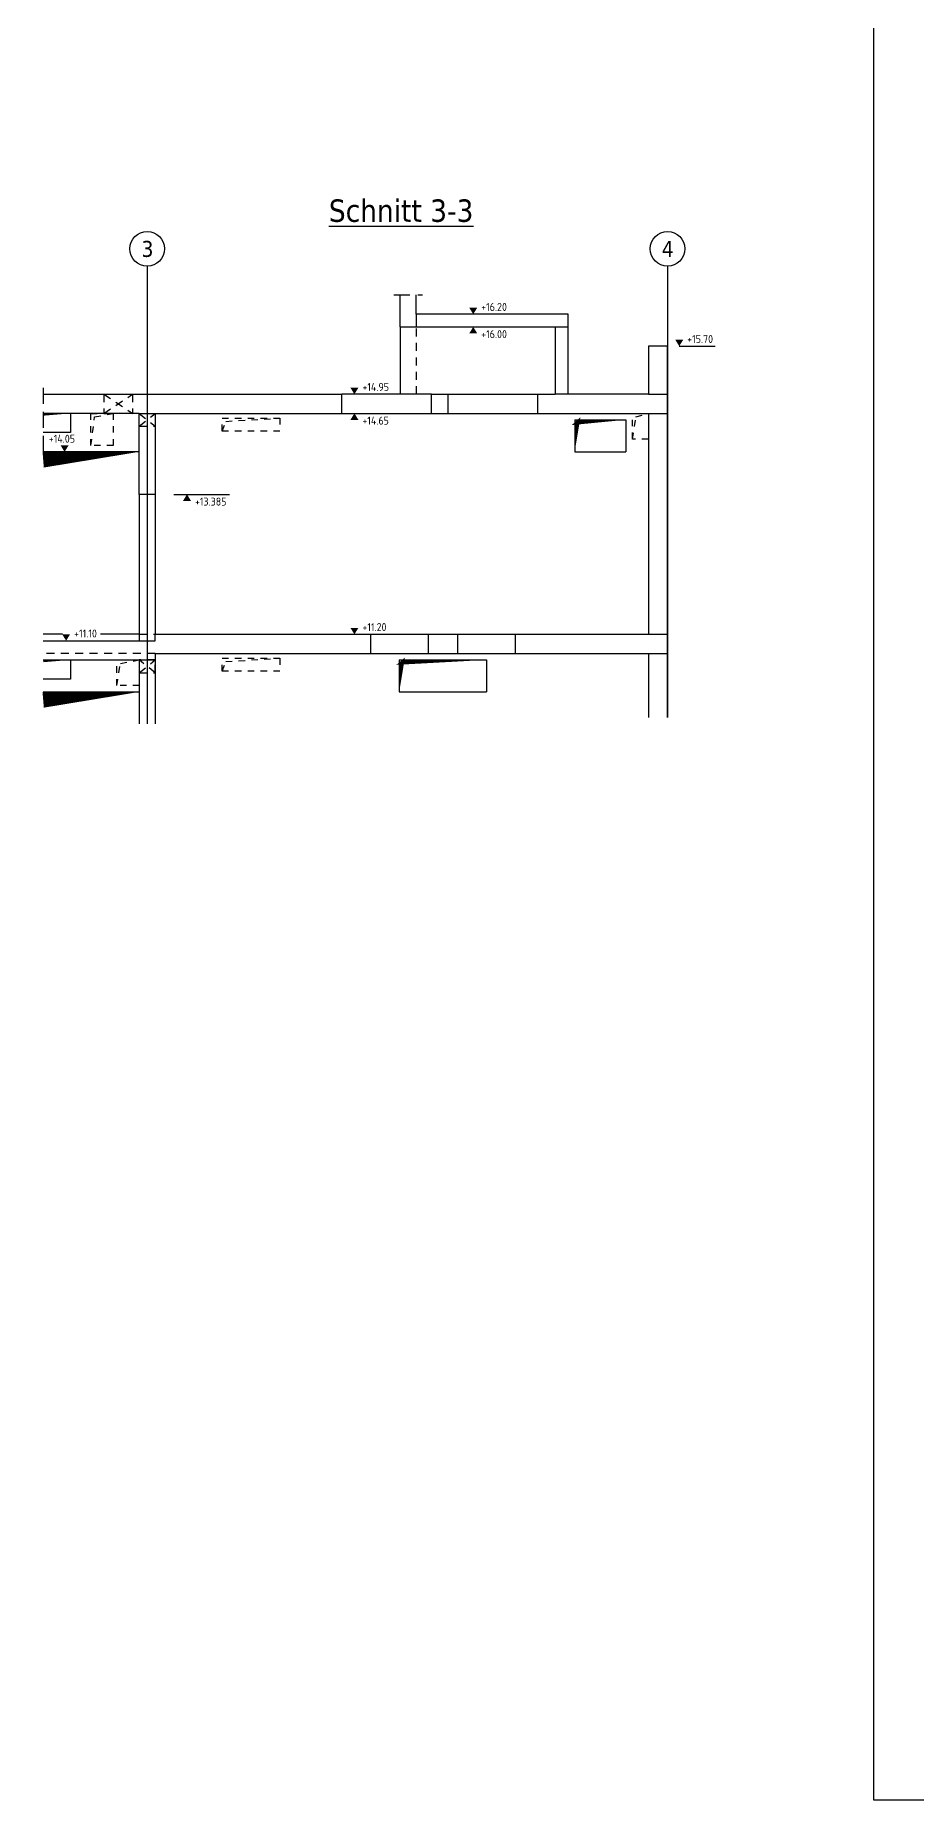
# Model space of a CAD drawing. Extents: x -7 to 75, y 1 to 115.
# Drawn here: x -7.09 to 6.68, y 1.41 to 28.96 of the extents above; entities that cross this region are included whole.
import ezdxf

# ---------------------------------------------------------------- set-up
doc = ezdxf.new("R2010")
doc.units = 0
doc.header["$LTSCALE"] = 0.5
for name, pattern in [('AUSGEZOGEN', [1000.01, 1000, 0.01]), ('DASHED', [0.75, 0.5, -0.25]), ('HIDDEN', [0.375, 0.25, -0.125]), ('HIDDEN2', [0.187, 0.125, -0.062])]:
    doc.linetypes.add(name, pattern=pattern)
for name, color, linetype in [('ACHSEN', 7, 'Continuous'), ('AFU', 7, 'Continuous'), ('BETON', 7, 'Continuous'), ('HILFE', 7, 'Continuous'), ('koten', 7, 'Continuous'), ('OBJEKT', 7, 'Continuous'), ('RAHMEN', 7, 'Continuous'), ('SCHATTEN', 15, 'Continuous'), ('SFP_Achsen', 7, 'Continuous'), ('TEXT', 7, 'Continuous'), ('VERDECKT', 7, 'Continuous'), ('WD', 7, 'Continuous')]:
    doc.layers.add(name, color=color, linetype=linetype)
doc.styles.add('helv', font='tahoma.ttf')
doc.styles.add('txt', font='isocp.shx')
doc.linetypes.add('AFU_50K', pattern='A,0.15,["/",Standard,S=0.2,R=0,X=-0.01,Y=-0.1],0.07,["/",Standard,S=0.2,R=0,X=-0.01,Y=-0.1],0.15', length=0.37)

# ---------------------------------------------------------------- blocks, each defined once
blk = doc.blocks.new('A0--19')
at = {"layer": 'RAHMEN'}
for p, q in [((0, 84.1), (0, 0)), ((0, 0), (99.9, 0))]:
    blk.add_line(p, q, dxfattribs=at)
blk = doc.blocks.new('okrd_o')
at = {"layer": 'koten', "color": 7, "linetype": 'Continuous'}
blk.add_solid([(-0.125, 0.202), (0.125, 0.202), (0, 0)], dxfattribs=at)
at = {"layer": 'koten', "style": 'txt'}
blk.add_attdef('OKRD', (0.25, 0.1), '', height=0.25, dxfattribs=at)
blk = doc.blocks.new('okrd_u')
at = {"layer": 'koten', "color": 7, "linetype": 'Continuous'}
blk.add_solid([(-0.125, -0.202), (0.125, -0.202), (0, 0)], dxfattribs=at)
at = {"layer": 'koten', "style": 'txt'}
blk.add_attdef('OKRD', (0.25, -0.35), '', height=0.25, dxfattribs=at)

msp = doc.modelspace()

# ---------------------------------------------------------------- linework, layer by layer
at = {"layer": 'ACHSEN', "color": 140, "linetype": 'AUSGEZOGEN'}
for p, q in [((-5.3386, 25.3575), (-5.3386, 18.2075)), ((2.7864, 25.3575), (2.7864, 18.3075))]:
    msp.add_line(p, q, dxfattribs=at)
at = {"layer": 'AFU', "color": 8, "linetype": 'AFU_50K'}
for p, q in [((-1.1386, 24.6075), (-1.1386, 24.4075)), ((1.0314, 24.4075), (1.2314, 24.4075)), ((1.2314, 23.3575), (1.0314, 23.3575)), ((2.4864, 23.3575), (2.7864, 23.3575)), ((-5.4636, 23.0575), (-5.2136, 23.0575)), ((2.4864, 23.0575), (2.7864, 23.0575)), ((2.4864, 19.6075), (2.7864, 19.6075)), ((2.4864, 19.3075), (2.7864, 19.3075)), ((-5.4636, 19.2075), (-5.2136, 19.2075))]:
    msp.add_line(p, q, dxfattribs=at)
at = {"layer": 'BETON', "color": 6, "linetype": 'AUSGEZOGEN'}
for p, q in [((-1.3886, 24.4075), (-1.3886, 24.9075)), ((-1.1386, 24.6075), (-1.1386, 24.9075)), ((1.2314, 24.6075), (-1.1386, 24.6075)), ((1.2314, 23.3575), (1.2314, 24.6075)), ((-1.3886, 24.4075), (1.0314, 24.4075)), ((1.0314, 24.4075), (1.0314, 23.3575)), ((2.7864, 24.1075), (2.4864, 24.1075)), ((2.4864, 24.1075), (2.4864, 23.3575)), ((2.7864, 18.3075), (2.7864, 24.1075)), ((-6.9636, 23.3575), (-2.2986, 23.3575)), ((-2.2986, 23.0575), (-2.2986, 23.3575)), ((-0.8986, 23.3575), (-0.6386, 23.3575)), ((-0.8986, 23.0575), (-0.8986, 23.3575)), ((-0.6386, 23.0575), (-0.6386, 23.3575)), ((0.7614, 23.3575), (1.0314, 23.3575)), ((0.7614, 23.0575), (0.7614, 23.3575)), ((2.4864, 23.3575), (1.2314, 23.3575)), ((-5.4636, 23.0575), (-6.9636, 23.0575)), ((-5.4636, 21.7925), (-5.4636, 23.0575)), ((-5.2136, 23.0575), (-5.2136, 21.7925)), ((-5.2136, 23.0575), (-2.2986, 23.0575)), ((-0.8986, 23.0575), (-0.6386, 23.0575)), ((0.7614, 23.0575), (2.4864, 23.0575)), ((2.4864, 23.0575), (2.4864, 19.6075)), ((-5.2136, 21.7925), (-5.4636, 21.7925)), ((-5.2136, 19.5075), (-5.2136, 19.6075)), ((-5.2136, 19.6075), (-1.8536, 19.6075)), ((-1.8536, 19.6075), (-1.8536, 19.3075)), ((-0.9536, 19.6075), (-0.4936, 19.6075)), ((-0.9536, 19.6075), (-0.9536, 19.3075)), ((-0.4936, 19.6075), (-0.4936, 19.3075)), ((0.4064, 19.6075), (2.4864, 19.6075)), ((0.4064, 19.6075), (0.4064, 19.3075)), ((-6.9636, 19.5075), (-5.2136, 19.5075)), ((-5.2136, 19.3075), (-5.2136, 18.2075)), ((-5.2136, 19.3075), (-1.8536, 19.3075)), ((-0.9536, 19.3075), (-0.4936, 19.3075)), ((0.4064, 19.3075), (2.4864, 19.3075)), ((2.4864, 19.3075), (2.4864, 18.3075)), ((-6.9636, 19.2075), (-5.4636, 19.2075)), ((-5.4636, 19.2075), (-5.4636, 18.2075))]:
    msp.add_line(p, q, dxfattribs=at)
at = {"layer": 'HILFE', "color": 102, "linetype": 'DASHED'}
for p, q in [((-1.4886, 24.9075), (-1.0386, 24.9075)), ((-6.9636, 23.4575), (-6.9636, 22.3575))]:
    msp.add_line(p, q, dxfattribs=at)
at = {"layer": 'HILFE', "color": 102, "linetype": 'AUSGEZOGEN'}
for p, q in [((2.9683, 24.1075), (3.5285, 24.1075)), ((-4.9222, 21.7925), (-4.0517, 21.7925))]:
    msp.add_line(p, q, dxfattribs=at)
at = {"layer": 'OBJEKT', "color": 7, "linetype": 'AUSGEZOGEN'}
for p, q in [((-1.3886, 24.4075), (-1.3886, 23.3575)), ((-0.8986, 23.3575), (-2.2986, 23.3575)), ((-0.6386, 23.3575), (0.7614, 23.3575)), ((-6.5386, 23.0575), (-6.5386, 22.7575)), ((-2.2986, 23.0575), (-0.8986, 23.0575)), ((-0.6386, 23.0575), (0.7614, 23.0575)), ((1.3364, 22.9575), (1.3364, 22.4575)), ((1.3364, 22.9575), (2.1364, 22.9575)), ((2.1364, 22.9575), (2.1364, 22.4575)), ((-6.5386, 22.7575), (-6.9636, 22.7575)), ((-5.4636, 22.4575), (-6.9636, 22.4575)), ((1.3364, 22.4575), (2.1364, 22.4575)), ((-5.4636, 21.7925), (-5.4636, 19.5075)), ((-5.2136, 21.7925), (-5.2136, 19.6075)), ((-6.663, 19.6075), (-6.9636, 19.6075)), ((-5.4636, 19.6075), (-6.069, 19.6075)), ((-1.8536, 19.6075), (-0.9536, 19.6075)), ((-0.4936, 19.6075), (0.4064, 19.6075)), ((-1.8536, 19.3075), (-0.9536, 19.3075)), ((-0.4936, 19.3075), (0.4064, 19.3075)), ((-6.9636, 19.2075), (-6.5386, 19.2075)), ((-6.5386, 19.2075), (-6.5386, 18.9075)), ((-1.4036, 19.2075), (-1.4036, 18.7075)), ((-1.4036, 19.2075), (-0.0436, 19.2075)), ((-0.0436, 19.2075), (-0.0436, 18.7075)), ((-6.5386, 18.9075), (-6.9636, 18.9075)), ((-6.9636, 18.7075), (-5.4636, 18.7075)), ((-1.4036, 18.7075), (-0.0436, 18.7075))]:
    msp.add_line(p, q, dxfattribs=at)
at = {"layer": 'SCHATTEN', "color": 1, "linetype": 'AUSGEZOGEN'}
for points in [[(-6.9636, 23.0397, 0.0355, 0, 0), (-6.5386, 23.0575, 0, 0, 0)], [(1.3364, 22.4575, 0, 0.0815, 0), (1.377, 22.9541, 0, 0, 0), (1.3383, 22.9189, 0.0773, 0, 0), (2.1364, 22.9575, 0, 0, 0)], [(-6.9636, 22.3348, 0.2462, 0, 0), (-5.4636, 22.4575, 0, 0, 0)], [(-6.9636, 19.1897, 0.0355, 0, 0), (-6.5386, 19.2075, 0, 0, 0)], [(-0.0436, 19.2075, 0, 0.0745, 0), (-1.4026, 19.1702, 0, 0, 0), (-1.363, 19.2041, 0.0815, 0, 0), (-1.4036, 18.7075, 0, 0, 0)], [(-6.9636, 18.5848, 0.2462, 0, 0), (-5.4636, 18.7075, 0, 0, 0)]]:
    msp.add_lwpolyline(points, format="xyseb", dxfattribs=at)
at = {"layer": 'SFP_Achsen', "color": 7, "linetype": 'AUSGEZOGEN'}
for centre in [(-5.3386, 25.628), (2.7864, 25.628)]:
    msp.add_circle(centre, 0.2705, dxfattribs=at)
at = {"layer": 'VERDECKT', "color": 7, "linetype": 'HIDDEN'}
for p, q in [((-1.1386, 24.6075), (-1.1386, 23.3575)), ((-6.0186, 23.3575), (-6.0186, 23.0575)), ((-6.0186, 23.0575), (-5.5686, 23.3575)), ((-6.0186, 23.3575), (-5.5686, 23.0575)), ((-5.5686, 23.3575), (-5.5686, 23.0575)), ((-5.4636, 23.0575), (-5.2136, 23.0575)), ((-5.4636, 22.8575), (-5.2136, 23.0575)), ((-5.4636, 23.0575), (-5.2136, 22.8575)), ((-5.4636, 22.8575), (-5.2136, 22.8575)), ((-5.4636, 19.6075), (-5.2136, 19.6075)), ((-5.2136, 19.3075), (-6.9636, 19.3075)), ((-5.2136, 19.2075), (-5.4636, 19.2075)), ((-5.4636, 19.2075), (-5.4636, 19.0075)), ((-5.4636, 19.0075), (-5.2136, 19.2075)), ((-5.2136, 19.0075), (-5.4636, 19.2075)), ((-5.2136, 19.0075), (-5.2136, 19.2075)), ((-5.4636, 19.0075), (-5.2136, 19.0075))]:
    msp.add_line(p, q, dxfattribs=at)
at = {"layer": 'WD', "color": 7, "linetype": 'HIDDEN2'}
for p, q in [((-6.2186, 22.5575), (-6.1615, 23.002)), ((-6.1615, 23.002), (-5.8686, 23.0575)), ((-4.1686, 22.7825), (-4.1116, 22.933)), ((-4.1116, 22.933), (-3.2686, 22.9825)), ((2.2364, 22.6575), (2.291, 23.0016)), ((2.291, 23.0016), (2.4864, 23.0575)), ((-5.8136, 18.8075), (-5.7565, 19.152)), ((-5.7565, 19.152), (-5.4636, 19.2075)), ((-4.1686, 19.0325), (-4.1116, 19.183)), ((-4.1116, 19.183), (-3.2686, 19.2325))]:
    msp.add_line(p, q, dxfattribs=at)
for points in [[(-6.2186, 23.0575), (-5.8686, 23.0575), (-5.8686, 22.5575), (-6.2186, 22.5575)], [(-4.1686, 22.9825), (-3.2686, 22.9825), (-3.2686, 22.7825), (-4.1686, 22.7825)], [(2.2364, 23.0575), (2.4864, 23.0575), (2.4864, 22.6575), (2.2364, 22.6575)], [(-5.8136, 19.2075), (-5.4636, 19.2075), (-5.4636, 18.8075), (-5.8136, 18.8075)], [(-4.1686, 19.2325), (-3.2686, 19.2325), (-3.2686, 19.0325), (-4.1686, 19.0325)]]:
    msp.add_lwpolyline(points, close=True, dxfattribs=at)

# ---------------------------------------------------------------- block references
at = {"layer": 'koten', "color": 7, "linetype": 'AUSGEZOGEN', "xscale": 0.5, "yscale": 0.5, "zscale": 0.5}
for name, p, values in [('okrd_o', (-0.2482, 24.6075), {'OKRD': '+16.20'}), ('okrd_u', (-0.2482, 24.4075), {'OKRD': '+16.00'}), ('okrd_o', (2.9683, 24.1075), {'OKRD': '+15.70'}), ('okrd_o', (-2.1037, 23.3575), {'OKRD': '+14.95'}), ('okrd_o', (-6.6052, 19.5075), {'OKRD': '+11.10'}), ('okrd_o', (-2.1037, 19.6075), {'OKRD': '+11.20'})]:
    msp.add_blockref(name, p, dxfattribs=at).add_auto_attribs(values)
at = {"layer": 'koten', "color": 7, "linetype": 'HIDDEN', "xscale": 0.5, "yscale": 0.5, "zscale": 0.5}
for p, values in [((-2.1037, 23.0575), {'OKRD': '+14.65'}), ((-4.7179, 21.7925), {'OKRD': '+13.385'})]:
    msp.add_blockref('okrd_u', p, dxfattribs=at).add_auto_attribs(values)
at = {"layer": 'koten', "color": 7, "linetype": 'AUSGEZOGEN'}
ref = msp.add_blockref('okrd_o', (-6.6292, 22.4575), dxfattribs=dict(at, xscale=0.5, yscale=0.5, zscale=0.5))
ref.add_attrib('OKRD', '+14.05', (-6.8756, 22.5993), dxfattribs={"height": 0.125, "style": 'txt'})
at = {"layer": 'RAHMEN', "color": 191, "linetype": 'AUSGEZOGEN', "xscale": 0.5, "yscale": 0.5, "zscale": 0.5}
msp.add_blockref('A0--19', (6.0012, 1.4073), dxfattribs=at)

# ---------------------------------------------------------------- texts
at = {"layer": 'SFP_Achsen', "color": 6, "linetype": 'AUSGEZOGEN', "style": 'helv'}
for s, p in [('3', (-5.4292, 25.5017)), ('4', (2.6958, 25.5017))]:
    msp.add_text(s, height=0.25, dxfattribs=at).set_placement(p)
at = {"layer": 'TEXT', "color": 5, "linetype": 'AUSGEZOGEN', "style": 'helv'}
msp.add_text('%%USchnitt 3-3', height=0.35, dxfattribs=at).set_placement((-2.5024, 26.0492))

doc.saveas('drawing.dxf')
